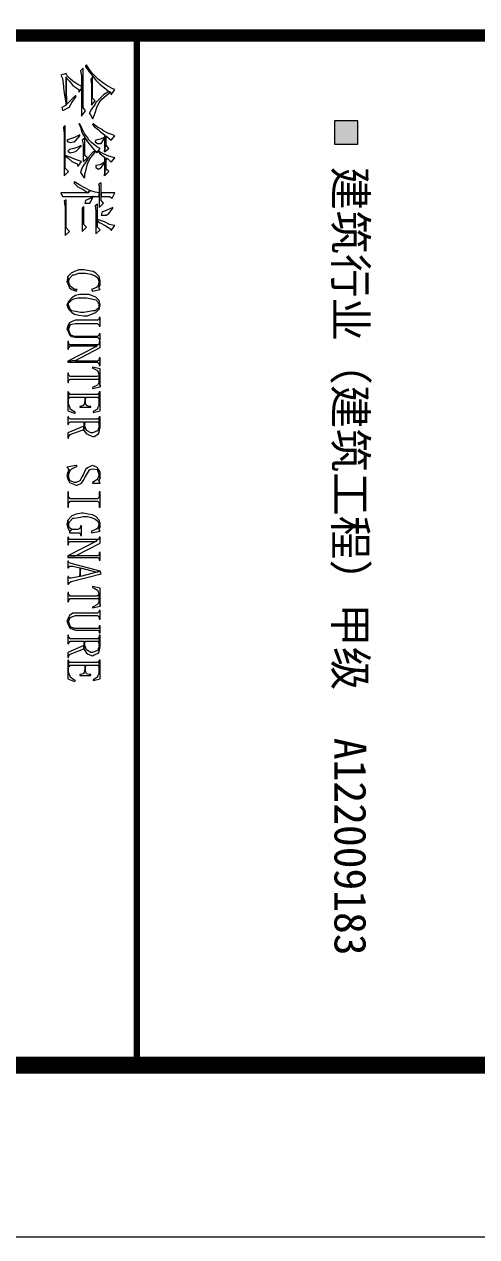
# Model space of a CAD drawing. Header units: millimetres. Extents: x 53009415 to 54059915, y 20499171 to 20796171.
# Drawn here: x 54021673 to 54034863, y 20499171 to 20534499 of the extents above; entities that cross this region are included whole.
import ezdxf

# ---------------------------------------------------------------- set-up
doc = ezdxf.new("R2010")
doc.units = ezdxf.units.MM
doc.header["$LTSCALE"] = 1000
doc.layers.add('PUB_TITLE', color=7, linetype='Continuous', lineweight=20)
doc.styles.add('宋体', font='')
doc.styles.get('宋体').set_extended_font_data('宋体')

# ---------------------------------------------------------------- blocks, each defined once
blk = doc.blocks.new('2015AACI_TQ_A2')
at = {"layer": 'PUB_TITLE'}
blk.add_hatch(color=256, dxfattribs=at).paths.add_polyline_path([(-5366.8, 35160.8), (-5366.8, 35295.8), (-5501.8, 35295.8), (-5501.8, 35160.8)])
for points, const_width in [([(-6000, 40000), (-6000, 0)], 70), ([(-6000, 34007.9), (0, 34007.9)], 35)]:
    blk.add_lwpolyline(points, dxfattribs=dict(at, const_width=const_width))
for points in [[(-6000, 0), (0, 0), (0, 40000), (-6000, 40000)], [(-5501.8, 35160.8), (-5366.8, 35160.8), (-5366.8, 35295.8), (-5501.8, 35295.8)]]:
    blk.add_lwpolyline(points, close=True, dxfattribs=at)
at = {"layer": 'PUB_TITLE', "lineweight": 0}
for points in [[(-5684.6, 33878.7), (-5689.5, 33868.8), (-5704.5, 33838.9), (-5724.4, 33809.1), (-5744.3, 33784.2), (-5754.2, 33774.2), (-5779.1, 33749.3), (-5804, 33729.4), (-5828.9, 33714.5), (-5823.9, 33709.5), (-5818.9, 33709.5), (-5789.1, 33729.4), (-5764.2, 33749.3), (-5739.3, 33769.2), (-5739.3, 33769.2), (-5714.4, 33794.1), (-5694.5, 33819), (-5674.6, 33843.9), (-5669.6, 33853.8), (-5654.7, 33858.8)], [(-5669.6, 33853.8), (-5674.6, 33843.9), (-5674.6, 33843.9), (-5654.7, 33814), (-5634.8, 33794.1), (-5609.9, 33769.2), (-5600, 33764.3), (-5570.1, 33744.4), (-5545.2, 33729.4), (-5545.2, 33734.4), (-5515.4, 33749.3), (-5515.4, 33754.3), (-5520.4, 33754.3), (-5550.2, 33764.3), (-5580.1, 33774.2), (-5609.9, 33789.2), (-5629.8, 33804.1), (-5649.7, 33829)], [(-5415.9, 33878.7), (-5420.8, 33868.8), (-5430.8, 33838.9), (-5445.7, 33809.1), (-5450.7, 33809.1), (-5465.6, 33779.2), (-5485.5, 33754.3), (-5480.5, 33749.3), (-5470.6, 33759.3), (-5450.7, 33784.2), (-5440.7, 33794.1), (-5420.8, 33819), (-5405.9, 33819), (-5400.9, 33819), (-5321.3, 33819), (-5415.9, 33829), (-5410.9, 33833.9), (-5391, 33858.8)], [(-5286.5, 33878.7), (-5286.5, 33878.7), (-5296.4, 33843.9), (-5311.4, 33814), (-5326.3, 33784.2), (-5321.3, 33784.2), (-5311.4, 33794.1), (-5291.4, 33819), (-5261.6, 33819), (-5256.6, 33819), (-5182, 33819), (-5286.5, 33829), (-5281.5, 33838.9), (-5261.6, 33858.8)], [(-5082.4, 33878.7), (-5082.4, 33863.8), (-5082.4, 33829), (-5082.4, 33799.1), (-5062.5, 33799.1), (-5062.5, 33848.9), (-5052.6, 33863.8)], [(-4992.9, 33868.8), (-4997.9, 33868.8), (-4982.9, 33833.9), (-4973, 33809.1), (-4968, 33804.1), (-4953.1, 33799.1), (-4953.1, 33829), (-4963, 33843.9)], [(-4893.4, 33878.7), (-4893.4, 33873.7), (-4898.3, 33848.9), (-4913.3, 33819), (-4928.2, 33779.2), (-4918.2, 33779.2), (-4908.3, 33794.1), (-4893.4, 33824), (-4873.5, 33853.8), (-4863.5, 33858.8)], [(-5341.2, 33794.1), (-5351.2, 33774.2), (-5376, 33744.4), (-5395.9, 33724.5), (-5400.9, 33724.5), (-5425.8, 33704.6), (-5455.7, 33689.6), (-5485.5, 33674.7), (-5485.5, 33669.7), (-5465.6, 33679.7), (-5430.8, 33689.6), (-5405.9, 33704.6), (-5381, 33719.5), (-5356.1, 33739.4), (-5326.3, 33764.3), (-5326.3, 33769.2), (-5316.3, 33774.2)], [(-5341.2, 33843.9), (-5361.1, 33829), (-5415.9, 33829), (-5321.3, 33819)], [(-5400.9, 33819), (-5405.9, 33819), (-5395.9, 33794.1), (-5391, 33769.2), (-5381, 33764.3), (-5371.1, 33779.2), (-5371.1, 33799.1), (-5371.1, 33799.1)], [(-5206.9, 33843.9), (-5221.8, 33829), (-5286.5, 33829), (-5182, 33819)], [(-5256.6, 33819), (-5261.6, 33819), (-5246.7, 33794.1), (-5241.7, 33769.2), (-5231.7, 33769.2), (-5221.8, 33784.2), (-5231.7, 33799.1), (-5231.7, 33799.1)], [(-5022.7, 33814), (-5037.7, 33799.1), (-5062.5, 33799.1), (-5082.4, 33799.1), (-5142.2, 33799.1), (-5132.2, 33784.2), (-5122.3, 33789.2), (-5082.4, 33789.2), (-5062.5, 33789.2), (-4997.9, 33789.2)], [(-5062.5, 33789.2), (-5082.4, 33789.2), (-5087.4, 33764.3), (-5097.4, 33734.4), (-5082.4, 33724.5), (-5082.4, 33694.6), (-5082.4, 33659.8), (-5082.4, 33624.9), (-5082.4, 33595.1), (-5082.4, 33565.2), (-5062.5, 33575.2), (-5062.5, 33580.2), (-5062.5, 33595.1), (-5062.5, 33620), (-5062.5, 33649.8), (-5062.5, 33694.6), (-5062.5, 33749.3), (-5062.5, 33754.3)], [(-4868.5, 33794.1), (-4883.4, 33779.2), (-4918.2, 33779.2), (-4928.2, 33779.2), (-5017.8, 33779.2), (-5007.8, 33764.3), (-4977.9, 33769.2), (-4843.6, 33769.2)], [(-4560, 33794.1), (-4569.9, 33794.1), (-4594.8, 33789.2), (-4614.7, 33769.2), (-4624.6, 33754.3), (-4629.6, 33729.4), (-4634.6, 33699.6), (-4634.6, 33669.7), (-4624.6, 33644.8), (-4614.7, 33624.9), (-4614.7, 33624.9), (-4594.8, 33605), (-4564.9, 33610), (-4584.8, 33615), (-4604.7, 33634.9), (-4604.7, 33644.8), (-4614.7, 33669.7), (-4614.7, 33699.6), (-4614.7, 33709.5), (-4609.7, 33739.4), (-4599.8, 33764.3), (-4589.8, 33779.2), (-4564.9, 33789.2), (-4535.1, 33789.2), (-4545, 33794.1)], [(-4520.1, 33794.1), (-4525.1, 33789.2), (-4535.1, 33789.2), (-4564.9, 33789.2), (-4560, 33789.2), (-4535.1, 33779.2), (-4530.1, 33769.2), (-4520.1, 33744.4), (-4510.2, 33749.3)], [(-4430.6, 33794.1), (-4430.6, 33794.1), (-4455.5, 33789.2), (-4475.4, 33769.2), (-4480.3, 33754.3), (-4490.3, 33729.4), (-4490.3, 33699.6), (-4490.3, 33674.7), (-4485.3, 33649.8), (-4470.4, 33629.9), (-4450.5, 33610), (-4430.6, 33600.1), (-4430.6, 33600.1), (-4430.6, 33610), (-4440.5, 33610), (-4460.4, 33629.9), (-4465.4, 33639.9), (-4470.4, 33664.7), (-4470.4, 33699.6), (-4470.4, 33714.5), (-4465.4, 33744.4), (-4460.4, 33769.2), (-4450.5, 33779.2), (-4430.6, 33789.2), (-4405.7, 33789.2)], [(-4405.7, 33789.2), (-4430.6, 33789.2), (-4410.7, 33784.2), (-4395.7, 33764.3), (-4395.7, 33754.3), (-4390.8, 33729.4), (-4385.8, 33699.6), (-4385.8, 33679.7), (-4390.8, 33649.8), (-4395.7, 33629.9), (-4405.7, 33620), (-4430.6, 33610), (-4430.6, 33600.1), (-4405.7, 33610), (-4385.8, 33629.9), (-4375.8, 33644.8), (-4370.9, 33669.7), (-4365.9, 33699.6), (-4365.9, 33719.5), (-4375.8, 33744.4), (-4385.8, 33769.2), (-4385.8, 33769.2)], [(-4306.2, 33794.1), (-4355.9, 33794.1), (-4355.9, 33789.2), (-4351, 33789.2), (-4341, 33784.2), (-4341, 33779.2), (-4341, 33649.8), (-4336, 33634.9), (-4326.1, 33615), (-4316.1, 33610), (-4286.3, 33610), (-4311.1, 33620), (-4316.1, 33620), (-4321.1, 33649.8), (-4321.1, 33779.2), (-4316.1, 33784.2), (-4311.1, 33789.2), (-4306.2, 33789.2)], [(-4226.6, 33794.1), (-4261.4, 33794.1), (-4261.4, 33789.2), (-4256.4, 33789.2), (-4251.4, 33784.2), (-4246.5, 33779.2), (-4246.5, 33649.8), (-4246.5, 33644.8), (-4256.4, 33620), (-4261.4, 33620), (-4286.3, 33610), (-4316.1, 33610), (-4291.2, 33600.1), (-4281.3, 33605), (-4256.4, 33615), (-4246.5, 33624.9), (-4241.5, 33649.8), (-4241.5, 33779.2), (-4236.5, 33784.2), (-4231.5, 33789.2), (-4226.6, 33789.2)], [(-4181.8, 33794.1), (-4216.6, 33794.1), (-4216.6, 33789.2), (-4206.6, 33789.2), (-4196.7, 33784.2), (-4196.7, 33779.2), (-4186.7, 33769.2), (-4102.1, 33605), (-4107.1, 33649.8)], [(-4196.7, 33779.2), (-4196.7, 33620), (-4196.7, 33615), (-4206.6, 33610), (-4216.6, 33610), (-4216.6, 33605), (-4171.8, 33605), (-4171.8, 33610), (-4181.8, 33610), (-4186.7, 33615), (-4191.7, 33620), (-4191.7, 33769.2), (-4186.7, 33769.2)], [(-4077.3, 33794.1), (-4122.1, 33794.1), (-4122.1, 33789.2), (-4112.1, 33789.2), (-4107.1, 33784.2), (-4102.1, 33779.2), (-4102.1, 33649.8), (-4107.1, 33649.8), (-4102.1, 33605), (-4097.2, 33605), (-4097.2, 33779.2), (-4092.2, 33784.2), (-4087.2, 33789.2), (-4077.3, 33789.2)], [(-3952.9, 33794.1), (-4057.4, 33794.1), (-4067.3, 33749.3), (-4062.3, 33749.3), (-4057.4, 33759.3), (-4047.4, 33779.2), (-4022.5, 33789.2)], [(-4022.5, 33789.2), (-4017.6, 33784.2), (-4012.6, 33774.2), (-4012.6, 33620), (-4017.6, 33615), (-4022.5, 33610), (-4032.5, 33610), (-4032.5, 33605), (-3977.7, 33605), (-3977.7, 33610), (-3987.7, 33610), (-3992.7, 33615), (-3997.6, 33620), (-3997.6, 33774.2), (-3997.6, 33784.2), (-3982.7, 33789.2)], [(-3952.9, 33794.1), (-4022.5, 33789.2), (-3982.7, 33789.2), (-3962.8, 33779.2), (-3962.8, 33779.2), (-3947.9, 33749.3), (-3942.9, 33749.3)], [(-3813.5, 33794.1), (-3923, 33794.1), (-3923, 33789.2), (-3918, 33789.2), (-3848.4, 33789.2), (-3828.5, 33779.2), (-3823.5, 33779.2), (-3808.6, 33754.3), (-3803.6, 33754.3)], [(-3918, 33789.2), (-3913.1, 33784.2), (-3908.1, 33779.2), (-3908.1, 33620), (-3913.1, 33615), (-3918, 33610), (-3883.2, 33610), (-3888.2, 33615), (-3893.1, 33620), (-3893.1, 33704.6), (-3858.3, 33704.6), (-3893.1, 33709.5), (-3893.1, 33779.2), (-3888.2, 33784.2), (-3883.2, 33789.2), (-3848.4, 33789.2)], [(-3719, 33794.1), (-3778.7, 33794.1), (-3778.7, 33789.2), (-3773.7, 33789.2), (-3724, 33789.2), (-3719, 33789.2), (-3694.1, 33779.2), (-3694.1, 33774.2), (-3684.2, 33749.3), (-3684.2, 33739.4), (-3699.1, 33714.5), (-3699.1, 33714.5), (-3724, 33704.6), (-3748.8, 33704.6), (-3699.1, 33699.6), (-3679.2, 33714.5), (-3674.2, 33724.5), (-3664.2, 33749.3), (-3664.2, 33759.3), (-3679.2, 33784.2), (-3689.1, 33789.2)], [(-3773.7, 33789.2), (-3768.7, 33784.2), (-3763.8, 33779.2), (-3763.8, 33620), (-3768.7, 33615), (-3773.7, 33610), (-3778.7, 33610), (-3778.7, 33605), (-3733.9, 33605), (-3733.9, 33610), (-3738.9, 33610), (-3743.9, 33615), (-3748.8, 33620), (-3748.8, 33699.6), (-3724, 33699.6), (-3704.1, 33699.6), (-3699.1, 33699.6), (-3748.8, 33704.6), (-3748.8, 33779.2), (-3743.9, 33784.2), (-3738.9, 33789.2), (-3724, 33789.2)], [(-3440.3, 33794.1), (-3455.2, 33794.1), (-3480.1, 33779.2), (-3485.1, 33774.2), (-3495.1, 33749.3), (-3490.1, 33739.4), (-3480.1, 33719.5), (-3470.2, 33709.5), (-3440.3, 33694.6), (-3430.4, 33689.6), (-3405.5, 33674.7), (-3395.5, 33654.8), (-3395.5, 33644.8), (-3405.5, 33620), (-3410.5, 33615), (-3435.3, 33610), (-3455.2, 33605), (-3435.3, 33600.1), (-3415.4, 33605), (-3395.5, 33615), (-3390.6, 33624.9), (-3380.6, 33654.8), (-3380.6, 33659.8), (-3390.6, 33684.7), (-3405.5, 33694.6), (-3430.4, 33709.5), (-3450.3, 33719.5), (-3470.2, 33734.4), (-3475.2, 33749.3), (-3470.2, 33779.2), (-3465.2, 33779.2), (-3440.3, 33789.2), (-3420.4, 33794.1)], [(-3420.4, 33794.1), (-3440.3, 33789.2), (-3440.3, 33789.2), (-3415.4, 33779.2), (-3405.5, 33789.2)], [(-3390.6, 33794.1), (-3400.5, 33789.2), (-3405.5, 33789.2), (-3415.4, 33779.2), (-3410.5, 33774.2), (-3395.5, 33749.3), (-3390.6, 33749.3)], [(-3251.2, 33794.1), (-3340.8, 33794.1), (-3340.8, 33789.2), (-3310.9, 33789.2), (-3306, 33784.2), (-3301, 33779.2), (-3301, 33620), (-3306, 33615), (-3310.9, 33610), (-3340.8, 33610), (-3340.8, 33605), (-3251.2, 33605), (-3251.2, 33610), (-3276.1, 33610), (-3281.1, 33615), (-3286.1, 33620), (-3286.1, 33779.2), (-3281.1, 33784.2), (-3276.1, 33789.2), (-3251.2, 33789.2)], [(-3151.7, 33794.1), (-3156.7, 33794.1), (-3176.6, 33789.2), (-3196.5, 33769.2), (-3206.4, 33749.3), (-3211.4, 33724.5), (-3216.4, 33694.6), (-3216.4, 33684.7), (-3211.4, 33654.8), (-3201.5, 33629.9), (-3196.5, 33624.9), (-3176.6, 33605), (-3151.7, 33610), (-3166.6, 33615), (-3186.5, 33634.9), (-3186.5, 33639.9), (-3191.5, 33669.7), (-3196.5, 33694.6), (-3196.5, 33719.5), (-3191.5, 33744.4), (-3181.6, 33764.3), (-3171.6, 33779.2), (-3151.7, 33789.2), (-3121.8, 33789.2), (-3136.8, 33794.1)], [(-3111.9, 33794.1), (-3116.9, 33789.2), (-3121.8, 33789.2), (-3151.7, 33789.2), (-3151.7, 33789.2), (-3126.8, 33779.2), (-3121.8, 33769.2), (-3111.9, 33744.4), (-3101.9, 33744.4)], [(-3042.2, 33794.1), (-3077.1, 33794.1), (-3077.1, 33789.2), (-3072.1, 33789.2), (-3062.1, 33784.2), (-3062.1, 33779.2), (-3052.2, 33769.2), (-2967.6, 33605), (-2967.6, 33649.8)], [(-3062.1, 33779.2), (-3062.1, 33620), (-3062.1, 33615), (-3072.1, 33610), (-3077.1, 33610), (-3077.1, 33605), (-3032.3, 33605), (-3032.3, 33610), (-3042.2, 33610), (-3052.2, 33615), (-3052.2, 33620), (-3052.2, 33769.2), (-3052.2, 33769.2)], [(-2942.7, 33794.1), (-2987.5, 33794.1), (-2987.5, 33789.2), (-2977.5, 33789.2), (-2967.6, 33784.2), (-2967.6, 33779.2), (-2967.6, 33649.8), (-2967.6, 33649.8), (-2967.6, 33605), (-2957.6, 33605), (-2957.6, 33779.2), (-2957.6, 33784.2), (-2947.7, 33789.2), (-2942.7, 33789.2)], [(-2878, 33794.1), (-2922.8, 33624.9), (-2927.8, 33615), (-2932.8, 33610), (-2937.7, 33610), (-2937.7, 33605), (-2897.9, 33605), (-2897.9, 33610), (-2897.9, 33610), (-2907.9, 33615), (-2907.9, 33634.9), (-2897.9, 33674.7), (-2848.2, 33674.7), (-2897.9, 33679.7), (-2873, 33774.2), (-2873, 33774.2)], [(-2863.1, 33799.1), (-2878, 33794.1), (-2873, 33774.2), (-2848.2, 33679.7), (-2897.9, 33679.7), (-2848.2, 33674.7), (-2838.2, 33624.9), (-2838.2, 33615), (-2843.2, 33610), (-2848.2, 33610), (-2848.2, 33605), (-2803.4, 33605), (-2803.4, 33610), (-2803.4, 33610), (-2813.3, 33615), (-2818.3, 33624.9)], [(-2674, 33794.1), (-2778.5, 33794.1), (-2788.4, 33749.3), (-2783.5, 33749.3), (-2778.5, 33759.3), (-2768.5, 33779.2), (-2743.7, 33789.2)], [(-2743.7, 33789.2), (-2738.7, 33784.2), (-2733.7, 33774.2), (-2733.7, 33620), (-2738.7, 33615), (-2743.7, 33610), (-2753.6, 33610), (-2753.6, 33605), (-2698.9, 33605), (-2698.9, 33610), (-2708.8, 33610), (-2713.8, 33615), (-2718.8, 33620), (-2718.8, 33774.2), (-2718.8, 33784.2), (-2703.8, 33789.2)], [(-2674, 33794.1), (-2743.7, 33789.2), (-2703.8, 33789.2), (-2683.9, 33779.2), (-2683.9, 33779.2), (-2669, 33749.3), (-2664, 33749.3)], [(-2599.4, 33794.1), (-2649.1, 33794.1), (-2649.1, 33789.2), (-2644.1, 33789.2), (-2639.2, 33784.2), (-2634.2, 33779.2), (-2634.2, 33649.8), (-2634.2, 33634.9), (-2619.3, 33615), (-2609.3, 33610), (-2584.4, 33610), (-2609.3, 33620), (-2609.3, 33620), (-2619.3, 33649.8), (-2619.3, 33779.2), (-2614.3, 33784.2), (-2609.3, 33789.2), (-2599.4, 33789.2)], [(-2519.7, 33794.1), (-2559.5, 33794.1), (-2559.5, 33789.2), (-2549.6, 33789.2), (-2544.6, 33784.2), (-2544.6, 33779.2), (-2544.6, 33649.8), (-2544.6, 33644.8), (-2554.6, 33620), (-2559.5, 33620), (-2584.4, 33610), (-2609.3, 33610), (-2584.4, 33600.1), (-2574.5, 33605), (-2549.6, 33615), (-2544.6, 33624.9), (-2534.7, 33649.8), (-2534.7, 33779.2), (-2534.7, 33784.2), (-2524.7, 33789.2), (-2519.7, 33789.2)], [(-2440.1, 33794.1), (-2504.8, 33794.1), (-2504.8, 33789.2), (-2494.9, 33789.2), (-2445.1, 33789.2), (-2440.1, 33789.2), (-2415.2, 33779.2), (-2415.2, 33774.2), (-2405.3, 33749.3), (-2405.3, 33739.4), (-2420.2, 33714.5), (-2420.2, 33714.5), (-2445.1, 33704.6), (-2470, 33704.6), (-2425.2, 33699.6), (-2400.3, 33714.5), (-2395.3, 33724.5), (-2385.4, 33749.3), (-2390.4, 33759.3), (-2400.3, 33784.2), (-2410.3, 33789.2)], [(-2494.9, 33789.2), (-2489.9, 33784.2), (-2484.9, 33779.2), (-2484.9, 33620), (-2489.9, 33615), (-2494.9, 33610), (-2504.8, 33610), (-2504.8, 33605), (-2455, 33605), (-2455, 33610), (-2460, 33610), (-2465, 33615), (-2470, 33620), (-2470, 33699.6), (-2445.1, 33699.6), (-2425.2, 33699.6), (-2425.2, 33699.6), (-2470, 33704.6), (-2470, 33779.2), (-2465, 33784.2), (-2460, 33789.2), (-2445.1, 33789.2)], [(-2251, 33794.1), (-2360.5, 33794.1), (-2360.5, 33789.2), (-2355.5, 33789.2), (-2285.9, 33789.2), (-2265.9, 33779.2), (-2261, 33779.2), (-2246, 33754.3), (-2241.1, 33754.3)], [(-2355.5, 33789.2), (-2350.5, 33784.2), (-2345.6, 33779.2), (-2345.6, 33620), (-2350.5, 33615), (-2355.5, 33610), (-2320.7, 33610), (-2325.7, 33615), (-2330.6, 33620), (-2330.6, 33704.6), (-2295.8, 33704.6), (-2330.6, 33709.5), (-2330.6, 33779.2), (-2325.7, 33784.2), (-2320.7, 33789.2), (-2285.9, 33789.2)], [(-5560.2, 33709.5), (-5580.1, 33694.6), (-5809, 33694.6), (-5794, 33679.7), (-5764.2, 33684.7), (-5704.5, 33684.7), (-5689.5, 33684.7), (-5530.3, 33684.7)], [(-5619.9, 33764.3), (-5634.8, 33749.3), (-5759.2, 33749.3), (-5744.3, 33739.4), (-5714.4, 33744.4), (-5595, 33744.4)], [(-5286.5, 33719.5), (-5301.4, 33704.6), (-5400.9, 33704.6), (-5391, 33689.6), (-5366.1, 33694.6), (-5266.6, 33694.6)], [(-5326.3, 33769.2), (-5326.3, 33764.3), (-5321.3, 33754.3), (-5296.4, 33729.4), (-5276.5, 33719.5), (-5246.7, 33699.6), (-5231.7, 33689.6), (-5201.9, 33679.7), (-5201.9, 33679.7), (-5172, 33699.6), (-5172, 33704.6), (-5191.9, 33704.6), (-5226.8, 33714.5), (-5251.6, 33719.5), (-5281.5, 33734.4), (-5301.4, 33749.3)], [(-5097.4, 33734.4), (-5112.3, 33704.6), (-5127.2, 33674.7), (-5147.1, 33644.8), (-5142.2, 33639.9), (-5137.2, 33644.8), (-5117.3, 33664.7), (-5102.4, 33694.6), (-5082.4, 33724.5)], [(-5062.5, 33754.3), (-5062.5, 33749.3), (-5052.6, 33739.4), (-5037.7, 33709.5), (-5022.7, 33704.6), (-5022.7, 33734.4), (-5032.7, 33739.4)], [(-4883.4, 33714.5), (-4898.3, 33699.6), (-5002.8, 33699.6), (-4992.9, 33689.6), (-4982.9, 33689.6), (-4858.5, 33689.6)], [(-3833.4, 33739.4), (-3838.4, 33739.4), (-3838.4, 33729.4), (-3843.4, 33714.5), (-3858.3, 33709.5), (-3893.1, 33709.5), (-3858.3, 33704.6), (-3843.4, 33694.6), (-3838.4, 33679.7), (-3838.4, 33674.7), (-3833.4, 33674.7)], [(-2270.9, 33739.4), (-2275.9, 33739.4), (-2275.9, 33729.4), (-2280.9, 33714.5), (-2295.8, 33709.5), (-2330.6, 33709.5), (-2295.8, 33704.6), (-2280.9, 33694.6), (-2275.9, 33679.7), (-2275.9, 33674.7), (-2270.9, 33674.7)], [(-5689.5, 33684.7), (-5704.5, 33684.7), (-5714.4, 33664.7), (-5734.3, 33634.9), (-5759.2, 33605), (-5779.1, 33595.1), (-5769.2, 33565.2), (-5749.3, 33575.2), (-5704.5, 33580.2), (-5694.5, 33580.2), (-5664.7, 33585.1), (-5629.8, 33590.1), (-5595, 33595.1), (-5759.2, 33595.1), (-5754.2, 33595.1), (-5734.3, 33615), (-5709.4, 33634.9), (-5684.6, 33669.7), (-5669.6, 33669.7)], [(-5644.8, 33654.8), (-5649.7, 33649.8), (-5644.8, 33644.8), (-5619.9, 33620), (-5600, 33600.1), (-5634.8, 33600.1), (-5679.6, 33595.1), (-5709.4, 33595.1), (-5739.3, 33595.1), (-5759.2, 33595.1), (-5595, 33595.1), (-5580.1, 33570.2), (-5565.1, 33575.2), (-5565.1, 33580.2), (-5580.1, 33610), (-5585, 33615), (-5609.9, 33629.9)], [(-5415.9, 33674.7), (-5420.8, 33674.7), (-5405.9, 33644.8), (-5395.9, 33615), (-5391, 33600.1), (-5381, 33605), (-5376, 33620), (-5381, 33639.9), (-5386, 33649.8)], [(-5356.1, 33684.7), (-5356.1, 33679.7), (-5351.2, 33669.7), (-5341.2, 33639.9), (-5336.2, 33615), (-5326.3, 33605), (-5316.3, 33620), (-5321.3, 33644.8), (-5326.3, 33654.8)], [(-5266.6, 33684.7), (-5266.6, 33684.7), (-5276.5, 33649.8), (-5291.4, 33620), (-5301.4, 33590.1), (-5296.4, 33590.1), (-5286.5, 33605), (-5266.6, 33629.9), (-5251.6, 33659.8), (-5236.7, 33664.7)], [(-4520.1, 33659.8), (-4520.1, 33644.8), (-4535.1, 33624.9), (-4540, 33620), (-4564.9, 33610), (-4594.8, 33605), (-4564.9, 33600.1), (-4555, 33605), (-4530.1, 33615), (-4520.1, 33629.9), (-4510.2, 33654.8)], [(-3803.6, 33649.8), (-3808.6, 33639.9), (-3823.5, 33620), (-3828.5, 33620), (-3853.3, 33610), (-3883.2, 33610), (-3918, 33610), (-3923, 33610), (-3923, 33605), (-3813.5, 33605), (-3798.6, 33644.8)], [(-3704.1, 33699.6), (-3724, 33699.6), (-3684.2, 33605), (-3654.3, 33605), (-3654.3, 33610), (-3659.3, 33610), (-3669.2, 33615), (-3674.2, 33620)], [(-3490.1, 33659.8), (-3495.1, 33654.8), (-3485.1, 33600.1), (-3480.1, 33605), (-3470.2, 33610), (-3465.2, 33620), (-3475.2, 33629.9)], [(-3087, 33684.7), (-3141.8, 33684.7), (-3141.8, 33679.7), (-3136.8, 33679.7), (-3126.8, 33674.7), (-3121.8, 33664.7), (-3121.8, 33629.9), (-3106.9, 33615), (-3101.9, 33615), (-3101.9, 33669.7), (-3101.9, 33674.7), (-3092, 33679.7), (-3087, 33679.7)], [(-2425.2, 33699.6), (-2445.1, 33699.6), (-2405.3, 33605), (-2375.4, 33605), (-2375.4, 33610), (-2380.4, 33610), (-2390.4, 33615), (-2395.3, 33620)], [(-2241.1, 33649.8), (-2246, 33639.9), (-2261, 33620), (-2265.9, 33620), (-2290.8, 33610), (-2320.7, 33610), (-2355.5, 33610), (-2360.5, 33610), (-2360.5, 33605), (-2251, 33605), (-2236.1, 33644.8)], [(-5206.9, 33610), (-5226.8, 33590.1), (-5296.4, 33590.1), (-5301.4, 33590.1), (-5475.6, 33590.1), (-5465.6, 33580.2), (-5460.6, 33580.2), (-5430.8, 33585.1), (-5182, 33585.1)], [(-4858.5, 33615), (-4878.4, 33595.1), (-5042.6, 33595.1), (-5032.7, 33585.1), (-4997.9, 33590.1), (-4833.6, 33590.1)], [(-3465.2, 33620), (-3470.2, 33610), (-3455.2, 33605), (-3435.3, 33610), (-3440.3, 33610)], [(-3121.8, 33629.9), (-3131.8, 33615), (-3151.7, 33610), (-3176.6, 33605), (-3151.7, 33600.1), (-3131.8, 33605), (-3121.8, 33610), (-3116.9, 33615), (-3106.9, 33615)]]:
    blk.add_lwpolyline(points, close=True, dxfattribs=at)
at = {"layer": 'PUB_TITLE', "style": '宋体'}
for s, height, p in [('建筑行业（建筑工程）甲级', 186.523, (-5236.6, 35160.1)), ('A122009183', 186.52, (-1907.2, 35160.1))]:
    blk.add_text(s, height=height, dxfattribs=at).set_placement(p)

msp = doc.modelspace()

# ---------------------------------------------------------------- linework, layer by layer
at = {"layer": 'PUB_TITLE'}
msp.add_lwpolyline([(53849915.383, 20796170.783), (53849915.383, 20499170.783), (54059915.383, 20499170.783), (54059915.383, 20796170.783)], close=True, dxfattribs=at)
at = {"layer": 'PUB_TITLE', "const_width": 500}
msp.add_lwpolyline([(53854915.383, 20783670.783), (53854915.383, 20504170.783), (54054915.383, 20504170.783), (54054915.383, 20783670.783)], close=True, dxfattribs=at)

# ---------------------------------------------------------------- block references
at = {"layer": 'PUB_TITLE', "xscale": 5, "yscale": 5, "zscale": 5, "rotation": 270}
msp.add_blockref('2015AACI_TQ_A2', (53854915.383, 20504170.783), dxfattribs=at)

doc.saveas('drawing.dxf')
